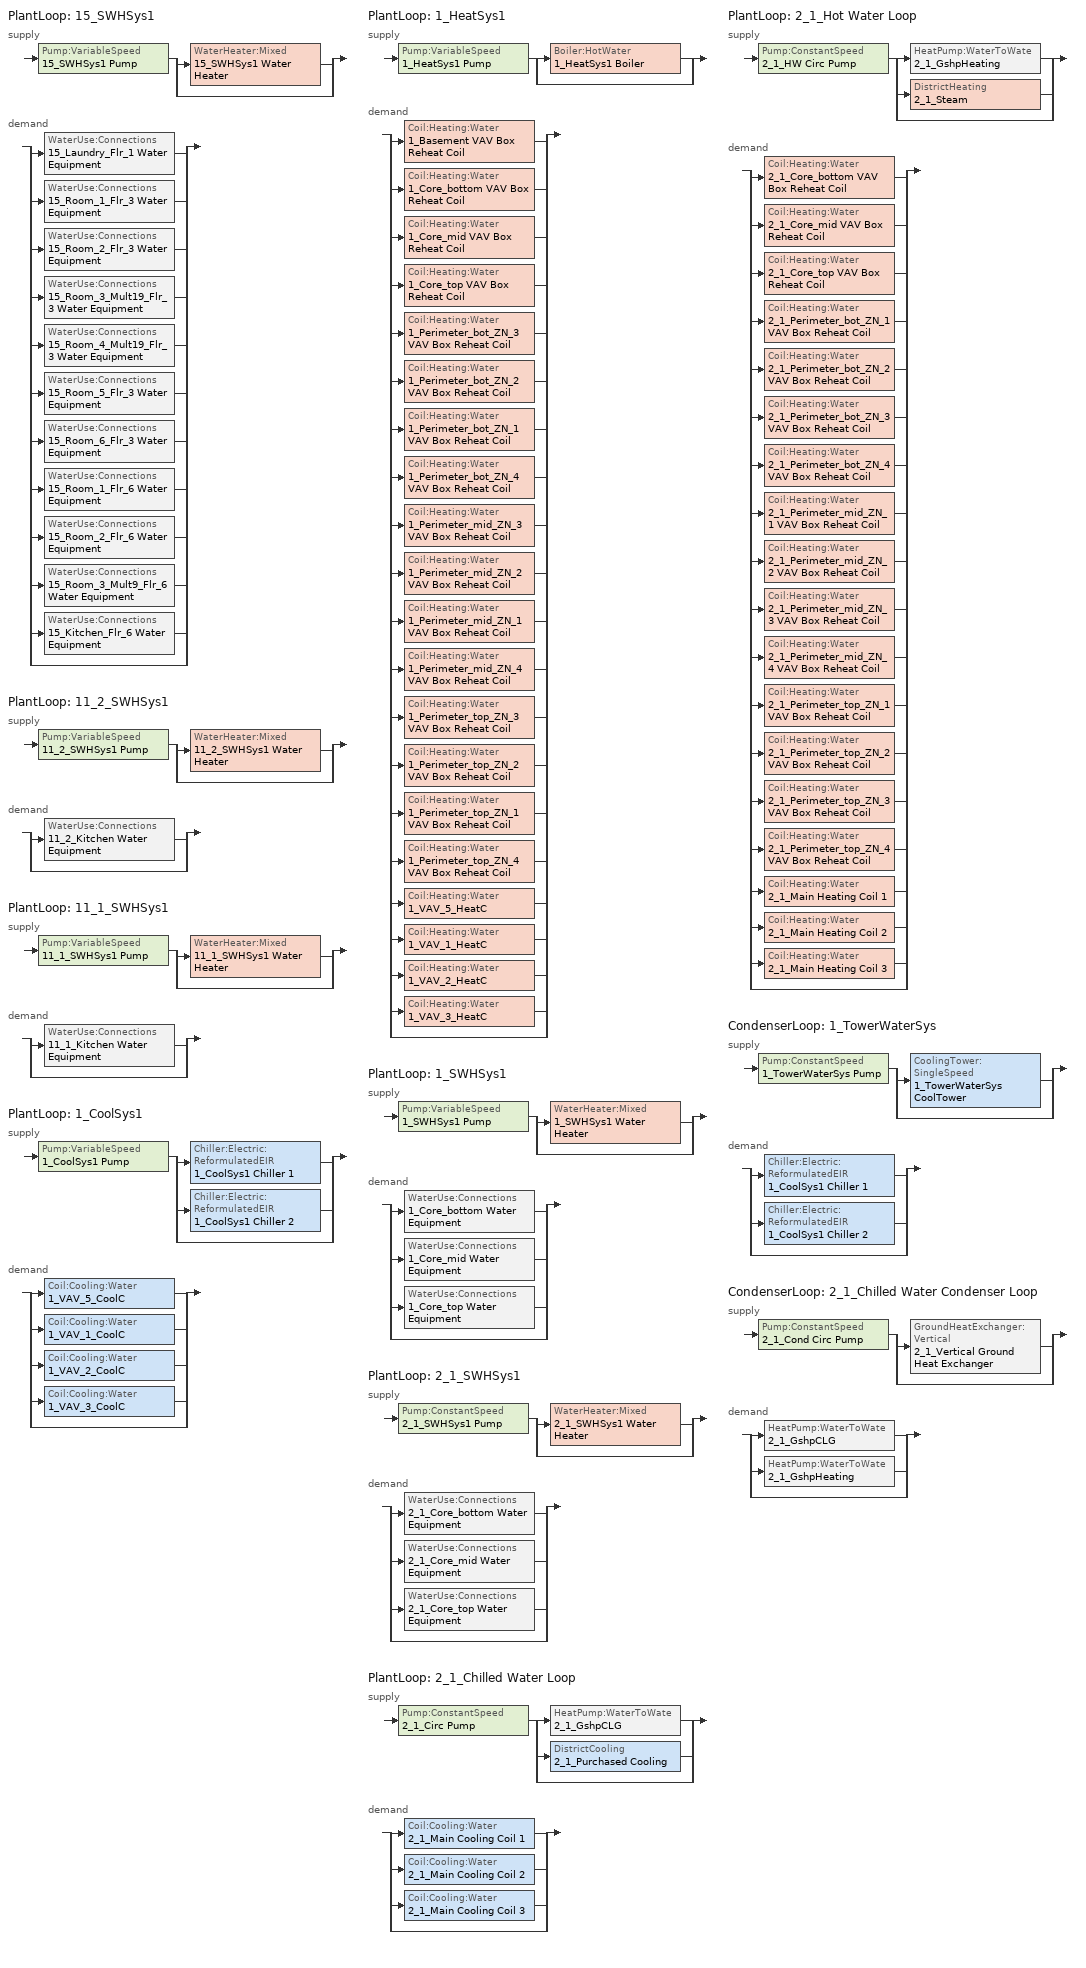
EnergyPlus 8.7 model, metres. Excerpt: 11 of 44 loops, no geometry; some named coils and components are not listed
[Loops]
PlantLoop '15_SWHSys1'
 supply: Pump:VariableSpeed '15_SWHSys1 Pump' > split
  | WaterHeater:Mixed '15_SWHSys1 Water Heater'
  | bypass
 demand: split
  | WaterUse:Connections '15_Laundry_Flr_1 Water Equipment'
  | WaterUse:Connections '15_Room_1_Flr_3 Water Equipment'
  | WaterUse:Connections '15_Room_2_Flr_3 Water Equipment'
  | WaterUse:Connections '15_Room_3_Mult19_Flr_3 Water Equipment'
  | WaterUse:Connections '15_Room_4_Mult19_Flr_3 Water Equipment'
  | WaterUse:Connections '15_Room_5_Flr_3 Water Equipment'
  | WaterUse:Connections '15_Room_6_Flr_3 Water Equipment'
  | WaterUse:Connections '15_Room_1_Flr_6 Water Equipment'
  | WaterUse:Connections '15_Room_2_Flr_6 Water Equipment'
  | WaterUse:Connections '15_Room_3_Mult9_Flr_6 Water Equipment'
  | WaterUse:Connections '15_Kitchen_Flr_6 Water Equipment'
  | bypass
PlantLoop '11_2_SWHSys1'
 supply: Pump:VariableSpeed '11_2_SWHSys1 Pump' > split
  | WaterHeater:Mixed '11_2_SWHSys1 Water Heater'
  | bypass
 demand: split
  | WaterUse:Connections '11_2_Kitchen Water Equipment'
  | bypass
PlantLoop '11_1_SWHSys1'
 supply: Pump:VariableSpeed '11_1_SWHSys1 Pump' > split
  | WaterHeater:Mixed '11_1_SWHSys1 Water Heater'
  | bypass
 demand: split
  | WaterUse:Connections '11_1_Kitchen Water Equipment'
  | bypass
PlantLoop '1_CoolSys1'
 supply: Pump:VariableSpeed '1_CoolSys1 Pump' > split
  | Chiller:Electric:ReformulatedEIR '1_CoolSys1 Chiller 1'
  | Chiller:Electric:ReformulatedEIR '1_CoolSys1 Chiller 2'
  | bypass
 demand: split
  | Coil:Cooling:Water '1_VAV_5_CoolC'
  | Coil:Cooling:Water '1_VAV_1_CoolC'
  | Coil:Cooling:Water '1_VAV_2_CoolC'
  | Coil:Cooling:Water '1_VAV_3_CoolC'
  | bypass
PlantLoop '1_HeatSys1'
 supply: Pump:VariableSpeed '1_HeatSys1 Pump' > split
  | Boiler:HotWater '1_HeatSys1 Boiler'
  | bypass
 demand: split
  | Coil:Heating:Water '1_Basement VAV Box Reheat Coil'
  | Coil:Heating:Water '1_Core_bottom VAV Box Reheat Coil'
  | Coil:Heating:Water '1_Core_mid VAV Box Reheat Coil'
  | Coil:Heating:Water '1_Core_top VAV Box Reheat Coil'
  | Coil:Heating:Water '1_Perimeter_bot_ZN_3 VAV Box Reheat Coil'
  | Coil:Heating:Water '1_Perimeter_bot_ZN_2 VAV Box Reheat Coil'
  | Coil:Heating:Water '1_Perimeter_bot_ZN_1 VAV Box Reheat Coil'
  | Coil:Heating:Water '1_Perimeter_bot_ZN_4 VAV Box Reheat Coil'
  | Coil:Heating:Water '1_Perimeter_mid_ZN_3 VAV Box Reheat Coil'
  | Coil:Heating:Water '1_Perimeter_mid_ZN_2 VAV Box Reheat Coil'
  | Coil:Heating:Water '1_Perimeter_mid_ZN_1 VAV Box Reheat Coil'
  | Coil:Heating:Water '1_Perimeter_mid_ZN_4 VAV Box Reheat Coil'
  | Coil:Heating:Water '1_Perimeter_top_ZN_3 VAV Box Reheat Coil'
  | Coil:Heating:Water '1_Perimeter_top_ZN_2 VAV Box Reheat Coil'
  | Coil:Heating:Water '1_Perimeter_top_ZN_1 VAV Box Reheat Coil'
  | Coil:Heating:Water '1_Perimeter_top_ZN_4 VAV Box Reheat Coil'
  | Coil:Heating:Water '1_VAV_5_HeatC'
  | Coil:Heating:Water '1_VAV_1_HeatC'
  | Coil:Heating:Water '1_VAV_2_HeatC'
  | Coil:Heating:Water '1_VAV_3_HeatC'
  | bypass
PlantLoop '1_SWHSys1'
 supply: Pump:VariableSpeed '1_SWHSys1 Pump' > split
  | WaterHeater:Mixed '1_SWHSys1 Water Heater'
  | bypass
 demand: split
  | WaterUse:Connections '1_Core_bottom Water Equipment'
  | WaterUse:Connections '1_Core_mid Water Equipment'
  | WaterUse:Connections '1_Core_top Water Equipment'
  | bypass
PlantLoop '2_1_SWHSys1'
 supply: Pump:ConstantSpeed '2_1_SWHSys1 Pump' > split
  | WaterHeater:Mixed '2_1_SWHSys1 Water Heater'
  | bypass
 demand: split
  | WaterUse:Connections '2_1_Core_bottom Water Equipment'
  | WaterUse:Connections '2_1_Core_mid Water Equipment'
  | WaterUse:Connections '2_1_Core_top Water Equipment'
  | bypass
PlantLoop '2_1_Chilled Water Loop'
 supply: Pump:ConstantSpeed '2_1_Circ Pump' > split
  | HeatPump:WaterToWater:ParameterEstimation:Cooling '2_1_GshpCLG'
  | DistrictCooling '2_1_Purchased Cooling'
  | bypass
 demand: split
  | Coil:Cooling:Water '2_1_Main Cooling Coil 1'
  | Coil:Cooling:Water '2_1_Main Cooling Coil 2'
  | Coil:Cooling:Water '2_1_Main Cooling Coil 3'
  | bypass
PlantLoop '2_1_Hot Water Loop'
 supply: Pump:ConstantSpeed '2_1_HW Circ Pump' > split
  | HeatPump:WaterToWater:ParameterEstimation:Heating '2_1_GshpHeating'
  | DistrictHeating '2_1_Steam'
  | bypass
 demand: split
  | Coil:Heating:Water '2_1_Core_bottom VAV Box Reheat Coil'
  | Coil:Heating:Water '2_1_Core_mid VAV Box Reheat Coil'
  | Coil:Heating:Water '2_1_Core_top VAV Box Reheat Coil'
  | Coil:Heating:Water '2_1_Perimeter_bot_ZN_1 VAV Box Reheat Coil'
  | Coil:Heating:Water '2_1_Perimeter_bot_ZN_2 VAV Box Reheat Coil'
  | Coil:Heating:Water '2_1_Perimeter_bot_ZN_3 VAV Box Reheat Coil'
  | Coil:Heating:Water '2_1_Perimeter_bot_ZN_4 VAV Box Reheat Coil'
  | Coil:Heating:Water '2_1_Perimeter_mid_ZN_1 VAV Box Reheat Coil'
  | Coil:Heating:Water '2_1_Perimeter_mid_ZN_2 VAV Box Reheat Coil'
  | Coil:Heating:Water '2_1_Perimeter_mid_ZN_3 VAV Box Reheat Coil'
  | Coil:Heating:Water '2_1_Perimeter_mid_ZN_4 VAV Box Reheat Coil'
  | Coil:Heating:Water '2_1_Perimeter_top_ZN_1 VAV Box Reheat Coil'
  | Coil:Heating:Water '2_1_Perimeter_top_ZN_2 VAV Box Reheat Coil'
  | Coil:Heating:Water '2_1_Perimeter_top_ZN_3 VAV Box Reheat Coil'
  | Coil:Heating:Water '2_1_Perimeter_top_ZN_4 VAV Box Reheat Coil'
  | Coil:Heating:Water '2_1_Main Heating Coil 1'
  | Coil:Heating:Water '2_1_Main Heating Coil 2'
  | Coil:Heating:Water '2_1_Main Heating Coil 3'
  | bypass
CondenserLoop '1_TowerWaterSys'
 supply: Pump:ConstantSpeed '1_TowerWaterSys Pump' > split
  | CoolingTower:SingleSpeed '1_TowerWaterSys CoolTower'
  | bypass
 demand: split
  | Chiller:Electric:ReformulatedEIR '1_CoolSys1 Chiller 1'
  | Chiller:Electric:ReformulatedEIR '1_CoolSys1 Chiller 2'
  | bypass
CondenserLoop '2_1_Chilled Water Condenser Loop'
 supply: Pump:ConstantSpeed '2_1_Cond Circ Pump' > split
  | GroundHeatExchanger:Vertical '2_1_Vertical Ground Heat Exchanger'
  | bypass
 demand: split
  | HeatPump:WaterToWater:ParameterEstimation:Cooling '2_1_GshpCLG'
  | HeatPump:WaterToWater:ParameterEstimation:Heating '2_1_GshpHeating'
  | bypass
[Sizing:Plant]
Name | Loop Type | Design Loop Exit Temperature {C} | Loop Design Temperature Difference {deltaC} | Sizing Option | Zone Timesteps in Averaging Window | Coincident Sizing Factor Mode
15_SWHSys1; 11_2_SWHSys1; 11_1_SWHSys1; 1_SWHSys1; 2_1_SWHSys1 | Heating | 60 | 5
1_CoolSys1 | Cooling | 6.67 | 6.67 | Coincident | 1 | None
1_HeatSys1 | Heating | 82.2 | 11.1 | Coincident | 2 | None
1_TowerWaterSys | CONDENSER | 29.4 | 5.6
2_1_Chilled Water Loop | Cooling | 7.22 | 5 |  | 1
2_1_Hot Water Loop | Heating | 82 | 10 |  | 1
2_1_Chilled Water Condenser Loop | Condenser | 25 | 5 |  | 1
[Coil:Heating:Water] Performance Input Method=UFactorTimesAreaAndDesignWaterFlowRate; Rated Inlet Water Temperature {C}=82.2; Rated Inlet Air Temperature {C}=16.6; Rated Outlet Water Temperature {C}=71.1; Rated Outlet Air Temperature {C}=32.2
Name | Availability Schedule | U-Factor Times Area Value {W/K} | Maximum Water Flow Rate {m3/s} | Rated Capacity {W}
1_Basement VAV Box Reheat Coil; 1_Core_bottom VAV Box Reheat Coil; 1_Core_mid VAV Box Reheat Coil; 1_Core_top VAV Box Reheat Coil; 1_Perimeter_bot_ZN_1 VAV Box Reheat Coil; 1_Perimeter_bot_ZN_2 VAV Box Reheat Coil; 1_Perimeter_bot_ZN_3 VAV Box Reheat Coil; 1_Perimeter_bot_ZN_4 VAV Box Reheat Coil; 1_Perimeter_mid_ZN_1 VAV Box Reheat Coil; 1_Perimeter_mid_ZN_2 VAV Box Reheat Coil; 1_Perimeter_mid_ZN_3 VAV Box Reheat Coil; 1_Perimeter_mid_ZN_4 VAV Box Reheat Coil; 1_Perimeter_top_ZN_1 VAV Box Reheat Coil; 1_Perimeter_top_ZN_2 VAV Box Reheat Coil; 1_Perimeter_top_ZN_3 VAV Box Reheat Coil; 1_Perimeter_top_ZN_4 VAV Box Reheat Coil | 1_ReheatCoilAvailSched | AUTOSIZE | AUTOSIZE | AUTOSIZE
2_1_Core_bottom VAV Box Reheat Coil; 2_1_Core_mid VAV Box Reheat Coil; 2_1_Core_top VAV Box Reheat Coil; 2_1_Perimeter_bot_ZN_1 VAV Box Reheat Coil; 2_1_Perimeter_bot_ZN_2 VAV Box Reheat Coil; 2_1_Perimeter_bot_ZN_3 VAV Box Reheat Coil; 2_1_Perimeter_bot_ZN_4 VAV Box Reheat Coil; 2_1_Perimeter_mid_ZN_1 VAV Box Reheat Coil; 2_1_Perimeter_mid_ZN_2 VAV Box Reheat Coil; 2_1_Perimeter_mid_ZN_3 VAV Box Reheat Coil; 2_1_Perimeter_mid_ZN_4 VAV Box Reheat Coil; 2_1_Perimeter_top_ZN_1 VAV Box Reheat Coil; 2_1_Perimeter_top_ZN_2 VAV Box Reheat Coil; 2_1_Perimeter_top_ZN_3 VAV Box Reheat Coil; 2_1_Perimeter_top_ZN_4 VAV Box Reheat Coil | 2_1_ReheatCoilAvailSched | autosize | autosize | autosize
[Pump:VariableSpeed] Design Maximum Flow Rate {m3/s}=AUTOSIZE; Design Power Consumption {W}=AUTOSIZE; Fraction of Motor Inefficiencies to Fluid Stream=0; Coefficient 1 of the Part Load Performance Curve=0; Coefficient 2 of the Part Load Performance Curve=1; Coefficient 3 of the Part Load Performance Curve=0; Coefficient 4 of the Part Load Performance Curve=0; Pump Control Type=Intermittent
Name | Design Pump Head {Pa} | Motor Efficiency | Design Minimum Flow Rate {m3/s} | Design Power Sizing Method | Design Electric Power per Unit Flow Rate {W/(m3/s)} | Design Shaft Power per Unit Flow Rate per Unit Head {W/((m3/s)-Pa)} | Design Minimum Flow Rate Fraction
15_SWHSys1 Pump | 179352 | 0.9 | 0
11_2_SWHSys1 Pump; 11_1_SWHSys1 Pump | 0.1 | 1 | 0
1_CoolSys1 Pump | 179352 | 0.9 | autosize | PowerPerFlow | 348701.1 | 1.28205 | 0
1_HeatSys1 Pump | 179352 | 0.875 | 0
1_SWHSys1 Pump | 179352 | 0.85 | 0
[Pump:ConstantSpeed] Fraction of Motor Inefficiencies to Fluid Stream=0
Name | Design Flow Rate {m3/s} | Design Pump Head {Pa} | Design Power Consumption {W} | Motor Efficiency | Pump Control Type | Design Power Sizing Method | Design Electric Power per Unit Flow Rate {W/(m3/s)}
1_TowerWaterSys Pump | AUTOSIZE | 179352 | AUTOSIZE | 0.87 | Intermittent | PowerPerFlow | 301156.1
2_1_SWHSys1 Pump | AUTOSIZE | 179352 | AUTOSIZE | 0.85 | Intermittent
2_1_Circ Pump; 2_1_HW Circ Pump; 2_1_Cond Circ Pump | autosize | 5000 | autosize | 0.87 | CONTINUOUS
[Boiler:HotWater]
1_HeatSys1 Boiler: Fuel Type=NATURALGAS; Nominal Capacity {W}=AUTOSIZE; Nominal Thermal Efficiency=0.78; Efficiency Curve Temperature Evaluation Variable=LeavingBoiler; Design Water Outlet Temperature {C}=82.2; Design Water Flow Rate {m3/s}=AUTOSIZE; Minimum Part Load Ratio=0; Maximum Part Load Ratio=1.2; Optimum Part Load Ratio=1; Water Outlet Upper Temperature Limit {C}=95; Boiler Flow Mode=LeavingSetpointModulated; Parasitic Electric Load {W}=0; Sizing Factor=1
[Chiller:Electric:ReformulatedEIR] Reference Capacity {W}=AUTOSIZE; Reference COP {W/W}=5.5; Reference Leaving Chilled Water Temperature {C}=6.67; Reference Leaving Condenser Water Temperature {C}=35; Reference Chilled Water Flow Rate {m3/s}=AutoSize; Reference Condenser Water Flow Rate {m3/s}=AutoSize; Cooling Capacity Function of Temperature Curve=1_WC Screw Default 90.1-2004 Cap_fT; Electric Input to Cooling Output Ratio Function of Temperature Curve=1_WC Screw Default 90.1-2004 EIR_fT; Electric Input to Cooling Output Ratio Function of Part Load Ratio Curve=1_ReformEIRChiller Carrier 19XR 1259kW/6.26COP/Vanes EIRFPLR; Minimum Part Load Ratio=0.1; Maximum Part Load Ratio=1; Optimum Part Load Ratio=1; Minimum Unloading Ratio=0.2; Fraction of Compressor Electric Consumption Rejected by Condenser=1; Leaving Chilled Water Lower Temperature Limit {C}=2; Chiller Flow Mode Type=LeavingSetpointModulated; Sizing Factor=0.5
1_CoolSys1 Chiller 1; 1_CoolSys1 Chiller 2
[HeatPump:WaterToWater:ParameterEstimation:Cooling]
2_1_GshpCLG: Nominal COP {W/W}=3.5; Nominal Capacity {W}=450000000; Minimum Part Load Ratio=0; Maximum Part Load Ratio=1; Optimum Part Load Ratio=1; Load Side Flow Rate {m3/s}=0.003; Source Side Flow Rate {m3/s}=0.003; Load Side Heat Transfer Coefficient {W/K}=7761; Source Side Heat Transfer Coefficient {W/K}=3998; Piston Displacement {m3/s}=0.012544; Compressor Clearance Factor=0.05469; Compressor Suction and Discharge Pressure Drop {Pa}=92156.2; Superheating {C}=4.8907; Constant Part of Electromechanical Power Losses {W}=2803.9; Loss Factor=0.699; High Pressure Cut Off {Pa}=0; Low Pressure Cut Off {Pa}=0
[HeatPump:WaterToWater:ParameterEstimation:Heating]
2_1_GshpHeating: Nominal COP {W/W}=3.5; Nominal Capacity {W}=450000000; Minimum Part Load Ratio=0; Maximum Part Load Ratio=1; Optimum Part Load Ratio=1; Load Side Flow Rate {m3/s}=0.003; Source Side Flow Rate {m3/s}=0.003; Load Side Heat Transfer Coefficient {W/K}=7761; Source Side Heat Transfer Coefficient {W/K}=3998; Piston Displacement {m3/s}=0.012544; Compressor Clearance Factor=0.05469; Compressor Suction and Discharge Pressure Drop {Pa}=92156.2; Superheating {C}=4.8907; Constant Part of Electromechanical Power Losses {W}=2803.9; Loss Factor=0.699; High Pressure Cut Off {Pa}=0; Low Pressure Cut Off {Pa}=0
[DistrictCooling]
2_1_Purchased Cooling: Nominal Capacity {W}=680000
[DistrictHeating]
2_1_Steam: Nominal Capacity {W}=1000000
[CoolingTower:SingleSpeed]
1_TowerWaterSys CoolTower: Design Water Flow Rate {m3/s}=AUTOSIZE; Design Air Flow Rate {m3/s}=AUTOSIZE; Design Fan Power {W}=AUTOSIZE; Design U-Factor Times Area Value {W/K}=AUTOSIZE; Free Convection Air Flow Rate {m3/s}=autocalculate; Free Convection U-Factor Times Area Value {W/K}=autocalculate; Performance Input Method=UFactorTimesAreaAndDesignWaterFlowRate; Evaporation Loss Mode=SaturatedExit; Drift Loss Percent {percent}=0.008; Blowdown Calculation Mode=ConcentrationRatio; Blowdown Concentration Ratio=3; Capacity Control=FanCycling; Sizing Factor=1
[WaterHeater:Mixed] Deadband Temperature Difference {deltaC}=2; Maximum Temperature Limit {C}=82.2222; Heater Control Type=Cycle; Heater Maximum Capacity {W}=845000; Heater Fuel Type=NATURALGAS; Heater Thermal Efficiency=0.8; Off Cycle Parasitic Fuel Consumption Rate {W}=20; Off Cycle Parasitic Fuel Type=NATURALGAS; Off Cycle Parasitic Heat Fraction to Tank=0.8; On Cycle Parasitic Fuel Type=NATURALGAS; Ambient Temperature Indicator=SCHEDULE; Off Cycle Loss Coefficient to Ambient Temperature {W/K}=6; On Cycle Loss Coefficient to Ambient Temperature {W/K}=6; Use Side Effectiveness=1; Source Side Effectiveness=1; Use Side Design Flow Rate {m3/s}=AUTOSIZE; Source Side Design Flow Rate {m3/s}=AUTOSIZE; Indirect Water Heating Recovery Time {hr}=1.5
Name | Tank Volume {m3} | Setpoint Temperature Schedule | Ambient Temperature Schedule
15_SWHSys1 Water Heater | 2 | 15_SWHSys1 Water Heater Setpoint Temperature Schedule Name | 15_SWHSys1 Water Heater Ambient Temperature Schedule Name
11_2_SWHSys1 Water Heater | 0.2 | 11_2_SWHSys1 Water Heater Setpoint Temperature Schedule Name | 11_2_SWHSys1 Water Heater Ambient Temperature Schedule Name
11_1_SWHSys1 Water Heater | 0.2 | 11_1_SWHSys1 Water Heater Setpoint Temperature Schedule Name | 11_1_SWHSys1 Water Heater Ambient Temperature Schedule Name
1_SWHSys1 Water Heater | 0.7571 | 1_SWHSys1 Water Heater Setpoint Temperature Schedule Name | 1_SWHSys1 Water Heater Ambient Temperature Schedule Name
2_1_SWHSys1 Water Heater | 0.3785 | 2_1_SWHSys1 Water Heater Setpoint Temperature Schedule Name | 2_1_SWHSys1 Water Heater Ambient Temperature Schedule Name
[PlantLoop] Fluid Type=Water; Minimum Loop Flow Rate {m3/s}=0
Name | Plant Equipment Operation Scheme | Maximum Loop Temperature {C} | Minimum Loop Temperature {C} | Maximum Loop Flow Rate {m3/s} | Plant Loop Volume {m3} | Load Distribution Scheme
15_SWHSys1 | 15_SWHSys1 Loop Operation Scheme List | 60 | 10 | AUTOSIZE | AUTOSIZE | Optimal
11_2_SWHSys1 | 11_2_SWHSys1 Loop Operation Scheme List | 60 | 10 | AUTOSIZE | AUTOSIZE | Optimal
11_1_SWHSys1 | 11_1_SWHSys1 Loop Operation Scheme List | 60 | 10 | AUTOSIZE | AUTOSIZE | Optimal
1_CoolSys1 | 1_CoolSys1 Loop Operation Scheme List | 98 | 1 | AUTOSIZE | AUTOSIZE | UniformLoad
1_HeatSys1 | 1_HeatSys1 Loop Operation Scheme List | 100 | 10 | AUTOSIZE | AUTOSIZE | Optimal
1_SWHSys1 | 1_SWHSys1 Loop Operation Scheme List | 60 | 10 | AUTOSIZE | AUTOSIZE | Optimal
2_1_SWHSys1 | 2_1_SWHSys1 Loop Operation Scheme List | 60 | 10 | AUTOSIZE | AUTOSIZE | Optimal
2_1_Chilled Water Loop | 2_1_CW Loop Operation | 98 | 1 | 0.0033 | 5 | Optimal
2_1_Hot Water Loop | 2_1_Hot Loop Operation | 100 | 10 | 0.0043 | 5 | Optimal
[CondenserLoop] Fluid Type=Water; Maximum Loop Temperature {C}=80; Minimum Loop Flow Rate {m3/s}=0; Load Distribution Scheme=SequentialLoad
Name | Condenser Equipment Operation Scheme | Minimum Loop Temperature {C} | Maximum Loop Flow Rate {m3/s} | Condenser Loop Volume {m3}
1_TowerWaterSys | 1_TowerWaterSys Loop Operation Scheme List | 5 | AUTOSIZE | AUTOSIZE
2_1_Chilled Water Condenser Loop | 2_1_Tower Loop Operation | 10 | 0.0033 | 5
[PlantEquipmentList]
15_SWHSys1 Equipment List: 15_SWHSys1 Water Heater
11_2_SWHSys1 Equipment List: 11_2_SWHSys1 Water Heater
11_1_SWHSys1 Equipment List: 11_1_SWHSys1 Water Heater
1_CoolSys1 Equipment List: 1_CoolSys1 Chiller 1, 1_CoolSys1 Chiller 2
1_HeatSys1 Equipment List: 1_HeatSys1 Boiler
1_SWHSys1 Equipment List: 1_SWHSys1 Water Heater
2_1_SWHSys1 Equipment List: 2_1_SWHSys1 Water Heater
2_1_GSHP and Purchased Cooling: 2_1_GshpCLG, 2_1_Purchased Cooling
2_1_Purchased Cooling Only: 2_1_Purchased Cooling
2_1_Purchased Heating Plant: 2_1_Steam
2_1_GSHP plant: 2_1_GshpHeating, 2_1_Steam
[CondenserEquipmentList]
1_TowerWaterSys Equipment List: 1_TowerWaterSys CoolTower
2_1_All Towers: 2_1_Vertical Ground Heat Exchanger
[PlantEquipmentOperation:Uncontrolled]
2_1_Year Round Tower Operation: Equipment List=2_1_All Towers
[PlantEquipmentOperation:CoolingLoad] Load Range 1 Lower Limit {W}=0
Name | Load Range 1 Upper Limit {W} | Range 1 Equipment List
1_CoolSys1 Operation Scheme | 100000000000000 | 1_CoolSys1 Equipment List
1_TowerWaterSys Operation Scheme | 1000000000000 | 1_TowerWaterSys Equipment List
2_1_Summer Cooling Operation | 500000000 | 2_1_GSHP and Purchased Cooling
2_1_Winter Cooling Operation | 900000 | 2_1_GSHP and Purchased Cooling
[PlantEquipmentOperation:HeatingLoad] Load Range 1 Lower Limit {W}=0
Name | Load Range 1 Upper Limit {W} | Range 1 Equipment List | Load Range 2 Lower Limit {W} | Load Range 2 Upper Limit {W} | Range 2 Equipment List
15_SWHSys1 Operation Scheme | 1000000000000000 | 15_SWHSys1 Equipment List
11_2_SWHSys1 Operation Scheme | 1000000000000000 | 11_2_SWHSys1 Equipment List
11_1_SWHSys1 Operation Scheme | 1000000000000000 | 11_1_SWHSys1 Equipment List
1_HeatSys1 Operation Scheme | 1000000000000000 | 1_HeatSys1 Equipment List
2_1_SWHSys1 Operation Scheme | 1000000000000000 | 2_1_SWHSys1 Equipment List
2_1_Summer Heating Operation | 9999999 | 2_1_GSHP plant
2_1_Winter Heating Operation | 9999999999 | 2_1_GSHP plant | 9999999999 | 99999999999 | 2_1_Purchased Heating Plant
1_SWHSys1 Operation Scheme | 1000000000000000 | 1_SWHSys1 Equipment List
[PlantEquipmentOperationSchemes]
Name | Control Scheme 1 | Control Scheme 1 Schedule | Control Scheme 2 | Control Scheme 2 Schedule
15_SWHSys1 Loop Operation Scheme List | 15_SWHSys1 Operation Scheme | 15_PlantOnSched
11_2_SWHSys1 Loop Operation Scheme List | 11_2_SWHSys1 Operation Scheme | 11_2_PlantOnSched
11_1_SWHSys1 Loop Operation Scheme List | 11_1_SWHSys1 Operation Scheme | 11_1_PlantOnSched
1_CoolSys1 Loop Operation Scheme List | 1_CoolSys1 Operation Scheme | 1_ALWAYS_ON
1_HeatSys1 Loop Operation Scheme List | 1_HeatSys1 Operation Scheme | 1_ALWAYS_ON
1_SWHSys1 Loop Operation Scheme List | 1_SWHSys1 Operation Scheme | 1_ALWAYS_ON
2_1_SWHSys1 Loop Operation Scheme List | 2_1_SWHSys1 Operation Scheme | 2_1_ALWAYS_ON
2_1_CW Loop Operation | 2_1_Summer Cooling Operation | 2_1_Summer On | 2_1_Winter Cooling Operation | 2_1_Winter On
2_1_Hot Loop Operation | 2_1_Winter Heating Operation | 2_1_Winter On | 2_1_Summer Heating Operation | 2_1_Summer On
[CondenserEquipmentOperationSchemes]
Name | Control Scheme 1 | Control Scheme 1 Schedule
1_TowerWaterSys Loop Operation Scheme List | 1_TowerWaterSys Operation Scheme | 1_ALWAYS_ON
2_1_Tower Loop Operation | 2_1_Year Round Tower Operation | 2_1_On
[SetpointManager:Scheduled] Control Variable=Temperature
Name | Schedule | Setpoint Node or NodeList
15_SWHSys1 Loop Setpoint Manager | 15_SWHSys1-Loop-Temp-Schedule | 15_SWHSys1 Supply Outlet Node
11_2_SWHSys1 Loop Setpoint Manager | 11_2_SWHSys1-Loop-Temp-Schedule | 11_2_SWHSys1 Supply Outlet Node
11_1_SWHSys1 Loop Setpoint Manager | 11_1_SWHSys1-Loop-Temp-Schedule | 11_1_SWHSys1 Supply Outlet Node
2_1_SWHSys1 Loop Setpoint Manager | 2_1_SWHSys1-Loop-Temp-Schedule | 2_1_SWHSys1 Supply Outlet Node
1_HeatSys1 Boiler Setpoint Manager | 1_HW-Loop-Temp-Schedule | 1_HeatSys1 Supply Equipment Outlet Node
1_CoolSys1 Chiller 1 Setpoint Manager | 1_CW-Loop-Temp-Schedule | 1_CoolSys1 Supply Equipment Outlet Node 1
1_CoolSys1 Chiller 2 Setpoint Manager | 1_CW-Loop-Temp-Schedule | 1_CoolSys1 Supply Equipment Outlet Node 2
1_CoolSys1 Loop Setpoint Manager | 1_CW-Loop-Temp-Schedule | 1_CoolSys1 Supply Outlet Node
1_HeatSys1 Loop Setpoint Manager | 1_HW-Loop-Temp-Schedule | 1_HeatSys1 Supply Outlet Node
1_SWHSys1 Loop Setpoint Manager | 1_SWHSys1-Loop-Temp-Schedule | 1_SWHSys1 Supply Outlet Node
[SetpointManager:FollowOutdoorAirTemperature]
1_MyCondenserControl: Control Variable=Temperature; Reference Temperature Type=OutdoorAirWetBulb; Offset Temperature Difference {deltaC}=0; Maximum Setpoint Temperature {C}=80; Minimum Setpoint Temperature {C}=5; Setpoint Node or NodeList=1_TowerWaterSys Supply Outlet Node
[SetpointManager:FollowGroundTemperature]
2_1_MyCondenserControl: Control Variable=Temperature; Offset Temperature Difference {deltaC}=0; Maximum Setpoint Temperature {C}=80; Minimum Setpoint Temperature {C}=10; Setpoint Node or NodeList=2_1_Condenser Supply Outlet Node
[WaterUse:Equipment]
Name | Peak Flow Rate {m3/s} | Flow Rate Fraction Schedule | Target Temperature Schedule | Hot Water Supply Temperature Schedule | Zone | Sensible Fraction Schedule | Latent Fraction Schedule
15_Kitchen_Flr_6 Water Equipment | 0.0001399 | 15_Kitchen_SWH_SCH | 15_Kitchen Water Equipment Temp Sched | 15_Kitchen Water Equipment Hot Supply Temp Sched | 15_Kitchen_Flr_6 | 15_Water Equipment Sensible fract sched | 15_Water Equipment Latent fract sched
15_Laundry_Flr_1 Water Equipment | 0.0001647 | 15_LaundryRoom_SWH_Sch | 15_Laundry Water Equipment Temp Sched | 15_Laundry Water Equipment Hot Supply Temp Sched | 15_Laundry_Flr_1 | 15_Water Equipment Sensible fract sched | 15_Water Equipment Latent fract sched
15_Room_1_Flr_3 Water Equipment | 1.314e-06 | 15_GuestRoom_SWH_Sch | 15_Guest Room Water Equipment Temp Sched | 15_Guest Room Water Equipment Hot Supply Temp Sched | 15_Room_1_Flr_3 | 15_Water Equipment Sensible fract sched | 15_Water Equipment Latent fract sched
15_Room_1_Flr_6 Water Equipment | 1.314e-06 | 15_GuestRoom_SWH_Sch | 15_Guest Room Water Equipment Temp Sched | 15_Guest Room Water Equipment Hot Supply Temp Sched | 15_Room_1_Flr_6 | 15_Water Equipment Sensible fract sched | 15_Water Equipment Latent fract sched
15_Room_2_Flr_3 Water Equipment | 1.314e-06 | 15_GuestRoom_SWH_Sch | 15_Guest Room Water Equipment Temp Sched | 15_Guest Room Water Equipment Hot Supply Temp Sched | 15_Room_2_Flr_3 | 15_Water Equipment Sensible fract sched | 15_Water Equipment Latent fract sched
15_Room_2_Flr_6 Water Equipment | 1.314e-06 | 15_GuestRoom_SWH_Sch | 15_Guest Room Water Equipment Temp Sched | 15_Guest Room Water Equipment Hot Supply Temp Sched | 15_Room_2_Flr_6 | 15_Water Equipment Sensible fract sched | 15_Water Equipment Latent fract sched
15_Room_3_Mult19_Flr_3 Water Equipment | 2.4966e-05 | 15_GuestRoom_SWH_Sch | 15_Guest Room Water Equipment Temp Sched | 15_Guest Room Water Equipment Hot Supply Temp Sched | 15_Room_3_Mult19_Flr_3 | 15_Water Equipment Sensible fract sched | 15_Water Equipment Latent fract sched
15_Room_3_Mult9_Flr_6 Water Equipment | 1.1826e-05 | 15_GuestRoom_SWH_Sch | 15_Guest Room Water Equipment Temp Sched | 15_Guest Room Water Equipment Hot Supply Temp Sched | 15_Room_3_Mult9_Flr_6 | 15_Water Equipment Sensible fract sched | 15_Water Equipment Latent fract sched
15_Room_4_Mult19_Flr_3 Water Equipment | 2.4966e-05 | 15_GuestRoom_SWH_Sch | 15_Guest Room Water Equipment Temp Sched | 15_Guest Room Water Equipment Hot Supply Temp Sched | 15_Room_4_Mult19_Flr_3 | 15_Water Equipment Sensible fract sched | 15_Water Equipment Latent fract sched
15_Room_5_Flr_3 Water Equipment | 1.314e-06 | 15_GuestRoom_SWH_Sch | 15_Guest Room Water Equipment Temp Sched | 15_Guest Room Water Equipment Hot Supply Temp Sched | 15_Room_5_Flr_3 | 15_Water Equipment Sensible fract sched | 15_Water Equipment Latent fract sched
15_Room_6_Flr_3 Water Equipment | 1.314e-06 | 15_GuestRoom_SWH_Sch | 15_Guest Room Water Equipment Temp Sched | 15_Guest Room Water Equipment Hot Supply Temp Sched | 15_Room_6_Flr_3 | 15_Water Equipment Sensible fract sched | 15_Water Equipment Latent fract sched
11_2_Kitchen Water Equipment | 0.00014 | 11_2_BLDG_SWH_SCH | 11_2_Kitchen Water Equipment Temp Sched | 11_2_Kitchen Water Equipment Hot Supply Temp Sched | 11_2_Kitchen | 11_2_Kitchen Water Equipment Sensible fract sched | 11_2_Kitchen Water Equipment Latent fract sched
11_1_Kitchen Water Equipment | 0.00014 | 11_1_BLDG_SWH_SCH | 11_1_Kitchen Water Equipment Temp Sched | 11_1_Kitchen Water Equipment Hot Supply Temp Sched | 11_1_Kitchen | 11_1_Kitchen Water Equipment Sensible fract sched | 11_1_Kitchen Water Equipment Latent fract sched
1_Core_bottom Water Equipment | 2.24e-05 | 1_BLDG_SWH_SCH | 1_Water Equipment Temp Sched | 1_Water Equipment Hot Supply Temp Sched | 1_Core_bottom | 1_Water Equipment Sensible fract sched | 1_Water Equipment Latent fract sched
1_Core_mid Water Equipment | 2.24e-05 | 1_BLDG_SWH_SCH | 1_Water Equipment Temp Sched | 1_Water Equipment Hot Supply Temp Sched | 1_Core_mid | 1_Water Equipment Sensible fract sched | 1_Water Equipment Latent fract sched
1_Core_top Water Equipment | 2.24e-05 | 1_BLDG_SWH_SCH | 1_Water Equipment Temp Sched | 1_Water Equipment Hot Supply Temp Sched | 1_Core_top | 1_Water Equipment Sensible fract sched | 1_Water Equipment Latent fract sched
2_1_Core_bottom Water Equipment | 1.04e-05 | 2_1_BLDG_SWH_SCH | 2_1_Water Equipment Temp Sched | 2_1_Water Equipment Hot Supply Temp Sched | 2_1_Core_bottom | 2_1_Water Equipment Sensible fract sched | 2_1_Water Equipment Latent fract sched
2_1_Core_mid Water Equipment | 1.04e-05 | 2_1_BLDG_SWH_SCH | 2_1_Water Equipment Temp Sched | 2_1_Water Equipment Hot Supply Temp Sched | 2_1_Core_mid | 2_1_Water Equipment Sensible fract sched | 2_1_Water Equipment Latent fract sched
2_1_Core_top Water Equipment | 1.04e-05 | 2_1_BLDG_SWH_SCH | 2_1_Water Equipment Temp Sched | 2_1_Water Equipment Hot Supply Temp Sched | 2_1_Core_top | 2_1_Water Equipment Sensible fract sched | 2_1_Water Equipment Latent fract sched
[WaterUse:Connections]
Name | Water Use Equipment 1
15_Kitchen_Flr_6 Water Equipment | 15_Kitchen_Flr_6 Water Equipment
15_Laundry_Flr_1 Water Equipment | 15_Laundry_Flr_1 Water Equipment
15_Room_1_Flr_3 Water Equipment | 15_Room_1_Flr_3 Water Equipment
15_Room_1_Flr_6 Water Equipment | 15_Room_1_Flr_6 Water Equipment
15_Room_2_Flr_3 Water Equipment | 15_Room_2_Flr_3 Water Equipment
15_Room_2_Flr_6 Water Equipment | 15_Room_2_Flr_6 Water Equipment
15_Room_3_Mult19_Flr_3 Water Equipment | 15_Room_3_Mult19_Flr_3 Water Equipment
15_Room_3_Mult9_Flr_6 Water Equipment | 15_Room_3_Mult9_Flr_6 Water Equipment
15_Room_4_Mult19_Flr_3 Water Equipment | 15_Room_4_Mult19_Flr_3 Water Equipment
15_Room_5_Flr_3 Water Equipment | 15_Room_5_Flr_3 Water Equipment
15_Room_6_Flr_3 Water Equipment | 15_Room_6_Flr_3 Water Equipment
11_2_Kitchen Water Equipment | 11_2_Kitchen Water Equipment
11_1_Kitchen Water Equipment | 11_1_Kitchen Water Equipment
1_Core_bottom Water Equipment | 1_Core_bottom Water Equipment
1_Core_mid Water Equipment | 1_Core_mid Water Equipment
1_Core_top Water Equipment | 1_Core_top Water Equipment
2_1_Core_bottom Water Equipment | 2_1_Core_bottom Water Equipment
2_1_Core_mid Water Equipment | 2_1_Core_mid Water Equipment
2_1_Core_top Water Equipment | 2_1_Core_top Water Equipment
[Schedule:Compact]
15_PlantOnSched; 11_2_PlantOnSched; 11_1_PlantOnSched; 1_ALWAYS_ON; 2_1_ALWAYS_ON; 2_1_On: Through: 12/31, For: AllDays, Until: 24:00, 1
15_Kitchen_SWH_SCH: Through: 12/31, For: Weekdays SummerDesignDay, Until: 01:00, 0.2, Until: 04:00, 0.15, Until: 05:00, 0.2, Until: 06:00, 0.25, Until: 07:00, 0.5, Until: 08:00, 0.6, Until: 09:00, 0.55, Until: 10:00, 0.45, Until: 11:00, 0.4, Until: 12:00, 0.45, Until: 13:00, 0.4, Until: 14:00, 0.35, Until: 17:00, 0.3, Until: 18:00, 0.4, Until: 19:00, 0.55, Until: 20:00, 0.6, Until: 21:00, 0.5, Until: 22:00, 0.55, Until: 23:00, 0.45, Until: 24:00, 0.25, For: Saturday WinterDesignDay, Until: 01:00, 0.2, Until: 04:00, 0.15, Until: 05:00, 0.2, Until: 06:00, 0.25, Until: 07:00, 0.4, Until: 10:00, 0.5, Until: 11:00, 0.45, Until: 13:00, 0.5, Until: 14:00, 0.45, Until: 16:00, 0.4, Until: 17:00, 0.35, Until: 18:00, 0.4, Until: 20:00, 0.55, Until: 21:00, 0.5, Until: 22:00, 0.55, Until: 23:00, 0.4, Until: 24:00, 0.3, For: Sunday Holidays AllOtherDays, Until: 01:00, 0.25, Until: 05:00, 0.2, Until: 06:00, 0.3, Until: 09:00, 0.5, Until: 10:00, 0.55, Until: 12:00, 0.5, Until: 14:00, 0.4, Until: 17:00, 0.3, Until: 18:00, 0.4, Until: 20:00, 0.5, Until: 21:00, 0.4, Until: 22:00, 0.5, Until: 23:00, 0.4, Until: 24:00, 0.2
15_GuestRoom_SWH_Sch: Through: 12/31, For: Weekdays, Until: 01:00, 0.2, Until: 04:00, 0.15, Until: 05:00, 0.2, Until: 06:00, 0.35, Until: 07:00, 0.6, Until: 08:00, 0.8, Until: 09:00, 0.55, Until: 10:00, 0.4, Until: 11:00, 0.3, Until: 17:00, 0.2, Until: 18:00, 0.3, Until: 19:00, 0.55, Until: 21:00, 0.4, Until: 22:00, 0.6, Until: 23:00, 0.45, Until: 24:00, 0.25, For: AllOtherDays, Until: 01:00, 0.2, Until: 04:00, 0.15, Until: 05:00, 0.2, Until: 06:00, 0.25, Until: 07:00, 0.35, Until: 08:00, 0.6, Until: 09:00, 0.8, Until: 10:00, 0.55, Until: 11:00, 0.4, Until: 12:00, 0.3, Until: 17:00, 0.2, Until: 18:00, 0.25, Until: 19:00, 0.3, Until: 22:00, 0.4, Until: 23:00, 0.6, Until: 24:00, 0.35
15_LaundryRoom_SWH_Sch: Through: 12/31, For: AllDays, Until: 08:00, 0, Until: 16:00, 1, Until: 24:00, 0
15_Water Equipment Latent fract sched; 11_2_Kitchen Water Equipment Latent fract sched; 11_1_Kitchen Water Equipment Latent fract sched; 1_Water Equipment Latent fract sched; 2_1_Water Equipment Latent fract sched: Through: 12/31, For: AllDays, Until: 24:00, 0.05
15_Water Equipment Sensible fract sched; 11_2_Kitchen Water Equipment Sensible fract sched; 11_1_Kitchen Water Equipment Sensible fract sched; 1_Water Equipment Sensible fract sched; 2_1_Water Equipment Sensible fract sched: Through: 12/31, For: AllDays, Until: 24:00, 0.2
15_Guest Room Water Equipment Hot Supply Temp Sched; 15_Guest Room Water Equipment Temp Sched; 1_Water Equipment Temp Sched; 1_Water Equipment Hot Supply Temp Sched; 2_1_Water Equipment Hot Supply Temp Sched; 2_1_Water Equipment Temp Sched: Through: 12/31, For: AllDays, Until: 24:00, 43.3
15_Kitchen Water Equipment Hot Supply Temp Sched; 15_Kitchen Water Equipment Temp Sched; 11_2_Kitchen Water Equipment Hot Supply Temp Sched; 11_2_Kitchen Water Equipment Temp Sched; 11_1_Kitchen Water Equipment Hot Supply Temp Sched; 11_1_Kitchen Water Equipment Temp Sched: Through: 12/31, For: AllDays, Until: 24:00, 49
15_Laundry Water Equipment Hot Supply Temp Sched; 15_Laundry Water Equipment Temp Sched; 15_SWHSys1 Water Heater Setpoint Temperature Schedule Name; 15_SWHSys1-Loop-Temp-Schedule; 11_2_SWHSys1 Water Heater Setpoint Temperature Schedule Name; 11_2_SWHSys1-Loop-Temp-Schedule; 11_1_SWHSys1 Water Heater Setpoint Temperature Schedule Name; 11_1_SWHSys1-Loop-Temp-Schedule; 1_SWHSys1 Water Heater Setpoint Temperature Schedule Name; 1_SWHSys1-Loop-Temp-Schedule; 2_1_SWHSys1 Water Heater Setpoint Temperature Schedule Name; 2_1_SWHSys1-Loop-Temp-Schedule: Through: 12/31, For: AllDays, Until: 24:00, 60
15_SWHSys1 Water Heater Ambient Temperature Schedule Name; 11_2_SWHSys1 Water Heater Ambient Temperature Schedule Name; 11_1_SWHSys1 Water Heater Ambient Temperature Schedule Name; 1_SWHSys1 Water Heater Ambient Temperature Schedule Name; 2_1_SWHSys1 Water Heater Ambient Temperature Schedule Name: Through: 12/31, For: AllDays, Until: 24:00, 22
11_2_BLDG_SWH_SCH; 11_1_BLDG_SWH_SCH: Through: 12/31, For: Weekdays SummerDesignDay, Until: 01:00, 0.2, Until: 06:00, 0, Until: 07:00, 0.15, Until: 08:00, 0.6, Until: 09:00, 0.55, Until: 10:00, 0.45, Until: 11:00, 0.4, Until: 12:00, 0.45, Until: 13:00, 0.4, Until: 14:00, 0.35, Until: 17:00, 0.3, Until: 18:00, 0.4, Until: 19:00, 0.55, Until: 20:00, 0.6, Until: 21:00, 0.5, Until: 22:00, 0.55, Until: 23:00, 0.45, Until: 24:00, 0.25, For: Saturday WinterDesignDay, Until: 01:00, 0.2, Until: 06:00, 0, Until: 09:00, 0.15, Until: 10:00, 0.5, Until: 11:00, 0.45, Until: 13:00, 0.5, Until: 14:00, 0.45, Until: 16:00, 0.4, Until: 17:00, 0.35, Until: 18:00, 0.4, Until: 20:00, 0.55, Until: 21:00, 0.5, Until: 22:00, 0.55, Until: 23:00, 0.4, Until: 24:00, 0.3, For: Sunday Holidays AllOtherDays, Until: 01:00, 0.25, Until: 06:00, 0, Until: 10:00, 0.15, Until: 12:00, 0.5, Until: 14:00, 0.4, Until: 17:00, 0.3, Until: 18:00, 0.4, Until: 20:00, 0.5, Until: 21:00, 0.4, Until: 22:00, 0.5, Until: 23:00, 0.4, Until: 24:00, 0.2
1_ReheatCoilAvailSched: Through: 6/30, For: AllDays, Until: 24:00, 1, Through: 8/31, For: AllDays, Until: 6:00, 1, Until: 22:00, 1, Until: 24:00, 0, Through: 12/31, For: AllDays, Until: 24:00, 1
1_BLDG_SWH_SCH: Through: 12/31, For: Weekdays SummerDesignDay, Until: 05:00, 0.05, Until: 06:00, 0.08, Until: 07:00, 0.07, Until: 08:00, 0.19, Until: 09:00, 0.35, Until: 10:00, 0.38, Until: 11:00, 0.39, Until: 12:00, 0.47, Until: 13:00, 0.57, Until: 14:00, 0.54, Until: 15:00, 0.34, Until: 16:00, 0.33, Until: 17:00, 0.44, Until: 18:00, 0.26, Until: 19:00, 0.21, Until: 20:00, 0.15, Until: 21:00, 0.17, Until: 22:00, 0.08, Until: 24:00, 0.05, For: Saturday WinterDesignDay, Until: 05:00, 0.05, Until: 06:00, 0.08, Until: 07:00, 0.07, Until: 08:00, 0.11, Until: 09:00, 0.15, Until: 10:00, 0.21, Until: 11:00, 0.19, Until: 12:00, 0.23, Until: 13:00, 0.2, Until: 14:00, 0.19, Until: 15:00, 0.15, Until: 16:00, 0.13, Until: 17:00, 0.14, Until: 21:00, 0.07, Until: 22:00, 0.09, Until: 24:00, 0.05, For: AllOtherDays, Until: 05:00, 0.04, Until: 06:00, 0.07, Until: 11:00, 0.04, Until: 13:00, 0.06, Until: 14:00, 0.09, Until: 15:00, 0.06, Until: 21:00, 0.04, Until: 22:00, 0.07, Until: 24:00, 0.04
1_CW-Loop-Temp-Schedule: Through: 12/31, For: AllDays, Until: 24:00, 6.7
1_HW-Loop-Temp-Schedule: Through: 12/31, For: AllDays, Until: 24:00, 82.2
2_1_BLDG_SWH_SCH: Through: 12/31, For: Weekdays SummerDesignDay, Until: 05:00, 0.05, Until: 06:00, 0.08, Until: 07:00, 0.07, Until: 08:00, 0.19, Until: 09:00, 0.35, Until: 10:00, 0.38, Until: 11:00, 0.39, Until: 12:00, 0.47, Until: 13:00, 0.57, Until: 14:00, 0.54, Until: 15:00, 0.34, Until: 16:00, 0.33, Until: 17:00, 0.44, Until: 18:00, 0.26, Until: 19:00, 0.21, Until: 20:00, 0.15, Until: 21:00, 0.17, Until: 22:00, 0.08, Until: 24:00, 0.05, For: Saturday WinterDesignDay, Until: 05:00, 0.05, Until: 06:00, 0.08, Until: 07:00, 0.07, Until: 08:00, 0.11, Until: 09:00, 0.15, Until: 10:00, 0.21, Until: 11:00, 0.19, Until: 12:00, 0.23, Until: 13:00, 0.2, Until: 14:00, 0.19, Until: 15:00, 0.15, Until: 16:00, 0.13, Until: 17:00, 0.14, Until: 21:00, 0.07, Until: 22:00, 0.09, Until: 24:00, 0.05, For: Sunday Holidays AllOtherDays, Until: 05:00, 0.04, Until: 06:00, 0.07, Until: 11:00, 0.04, Until: 13:00, 0.06, Until: 14:00, 0.09, Until: 15:00, 0.06, Until: 21:00, 0.04, Until: 22:00, 0.07, Until: 24:00, 0.04
2_1_ReheatCoilAvailSched: Through: 6/30, For: AllDays, Until: 24:00, 1, Through: 9/30, For: WeekDays, Until: 7:00, 0, Until: 17:00, 1, Until: 24:00, 0, For: SummerDesignDay WinterDesignDay, Until: 24:00, 0, For: AllOtherDays, Until: 24:00, 0, Through: 12/31, For: AllDays, Until: 24:00, 1
2_1_Summer On: Through: 6/30, For: AllDays, Until: 24:00, 0, Through: 9/30, For: AllDays, Until: 24:00, 1, Through: 12/31, For: AllDays, Until: 24:00, 0
2_1_Winter On: Through: 6/30, For: AllDays, Until: 24:00, 1, Through: 9/30, For: AllDays, Until: 24:00, 0, Through: 12/31, For: AllDays, Until: 24:00, 1
[Curve:Bicubic]
1_ReformEIRChiller Carrier 19XR 1259kW/6.26COP/Vanes EIRFPLR: Coefficient1 Constant=0.0460213; Coefficient2 x=0.0243394; Coefficient3 x**2=6.39453e-05; Coefficient4 y=-0.364856; Coefficient5 y**2=1.85476; Coefficient6 x*y=-0.0280935; Coefficient7 x**3=0; Coefficient8 y**3=-0.482152; Coefficient9 x**2*y=0; Coefficient10 x*y**2=0; Minimum Value of x=14.56; Maximum Value of x=34.97; Minimum Value of y=0.18; Maximum Value of y=1.03; Input Unit Type for X=Temperature; Input Unit Type for Y=Dimensionless; Output Unit Type=Dimensionless
[Curve:Biquadratic] Minimum Value of x=0; Maximum Value of x=20; Minimum Value of y=0; Maximum Value of y=50
Name | Coefficient1 Constant | Coefficient2 x | Coefficient3 x**2 | Coefficient4 y | Coefficient5 y**2 | Coefficient6 x*y
1_WC Screw Default 90.1-2004 Cap_fT | 0.906115 | 0.0292277 | -0.0003647 | -0.0009709 | -9.05e-05 | 0.0002527
1_WC Screw Default 90.1-2004 EIR_fT | 0.36171 | -0.0229833 | -0.0009519 | 0.0131889 | 0.0003752 | -0.0007059
